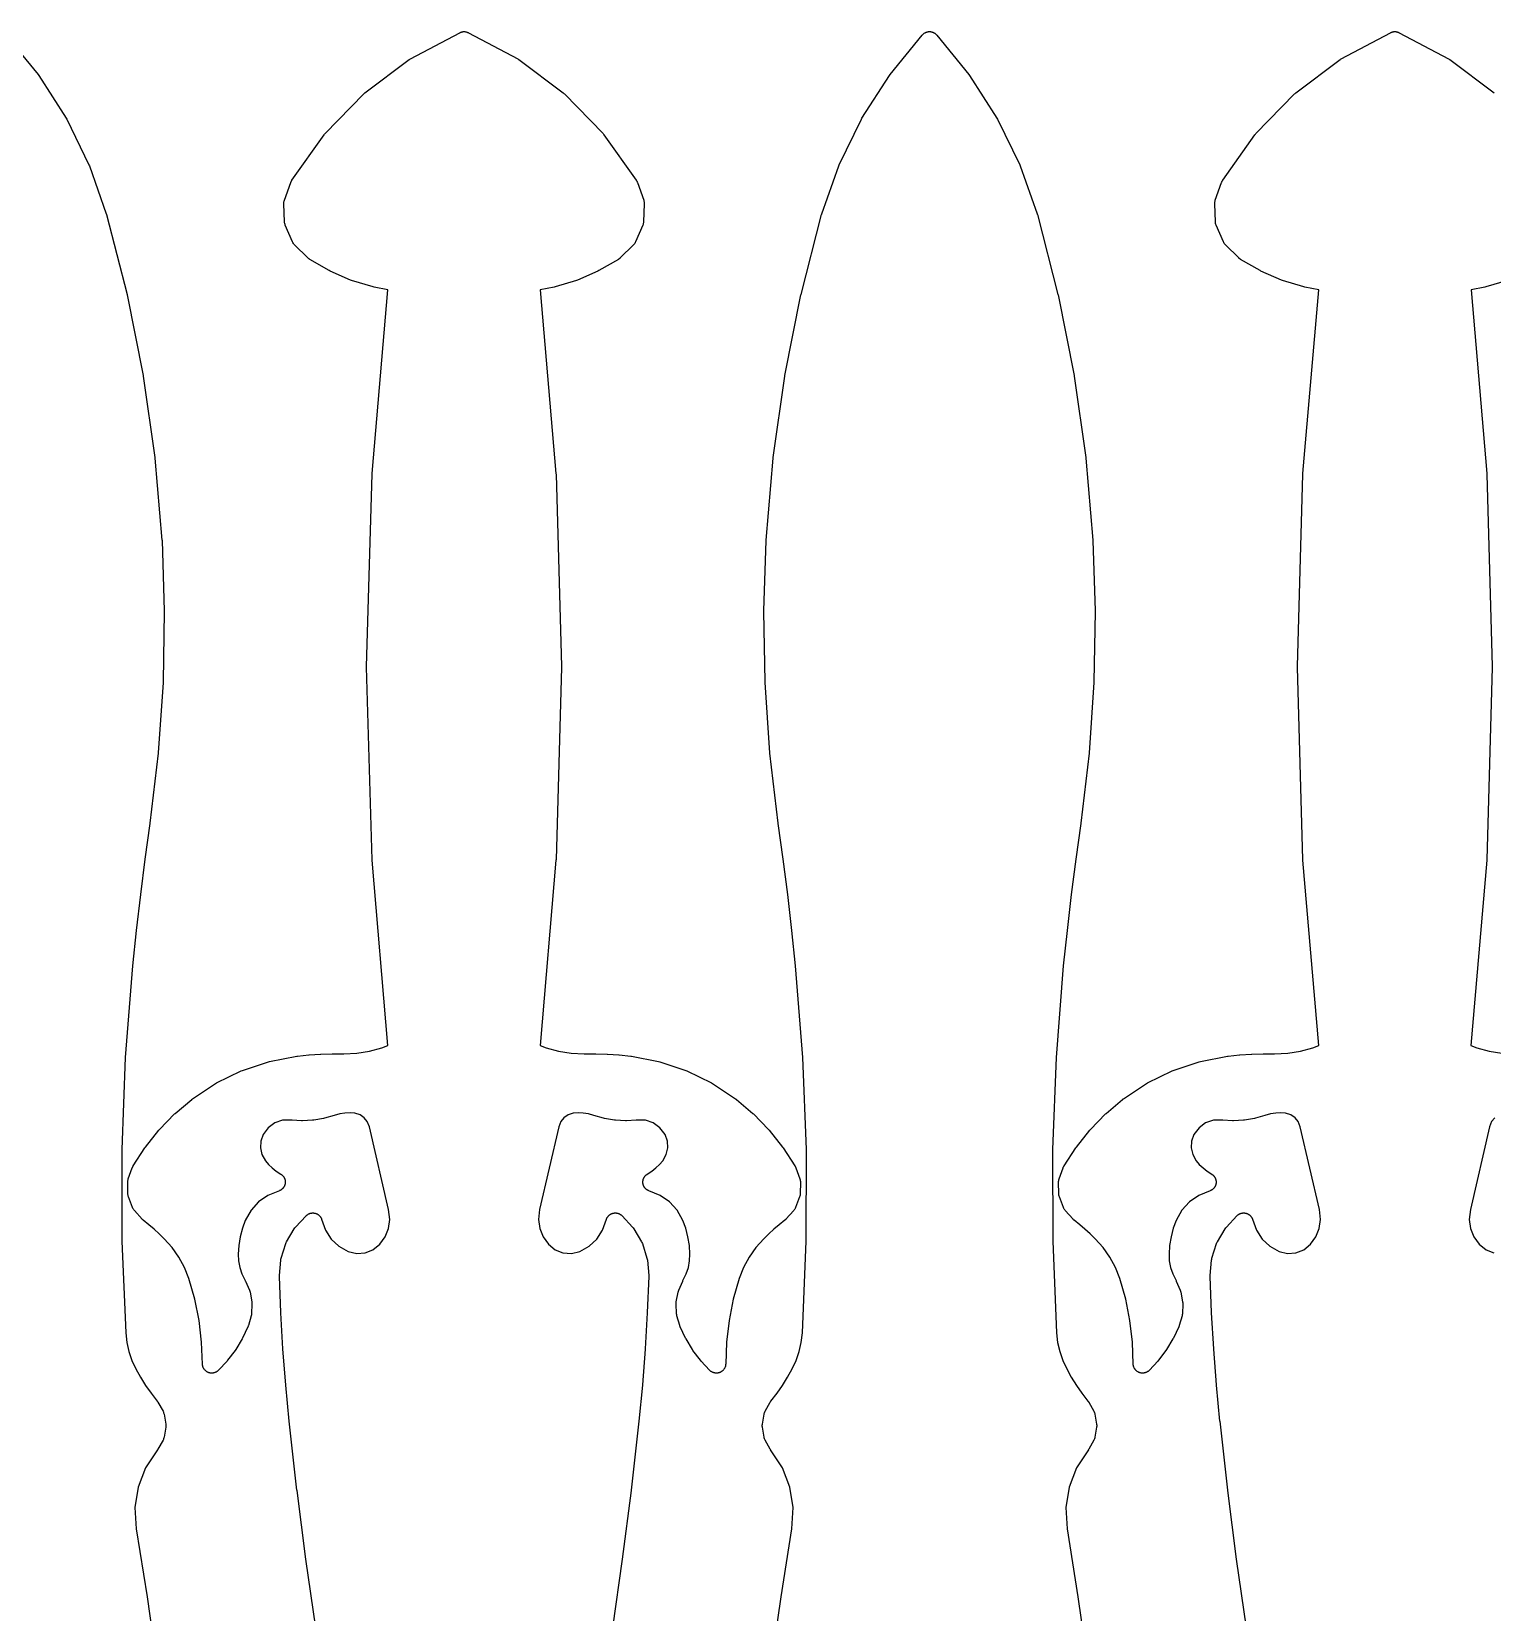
# Model space of a CAD drawing. Header units: metres. Extents: x 0 to 3000, y 0 to 1240.
# Drawn here: x 679.3 to 993.2, y 339.7 to 679.3 of the extents above; entities that cross this region are included whole.
import ezdxf

# ---------------------------------------------------------------- set-up
doc = ezdxf.new("R2010")
doc.units = ezdxf.units.M

msp = doc.modelspace()

# ---------------------------------------------------------------- linework, layer by layer
at = {"color": 1}
for points in [[(740.38, 336.32), (738.26, 351.08), (738.26, 351.11), (736.37, 365.89), (736.36, 365.92), (734.69, 380.74), (734.69, 380.75), (734.68, 380.77), (733.94, 388.49), (733.94, 388.53), (733.34, 396.26), (733.34, 396.3), (732.89, 404.04), (732.89, 404.08), (732.59, 411.82), (732.59, 411.85), (732.59, 411.87), (732.59, 411.95), (732.59, 412.02), (732.6, 412.05), (732.6, 412.07), (732.87, 415.36), (732.9, 415.58), (732.96, 415.8), (733.95, 418.9), (734.03, 419.11), (734.13, 419.31), (735.79, 422.11), (735.91, 422.3), (736.06, 422.47), (738.32, 424.87), (738.38, 424.93), (738.44, 424.99), (738.45, 425), (738.47, 425.01), (738.53, 425.06), (738.6, 425.11), (738.61, 425.12), (738.62, 425.13), (738.69, 425.17), (738.76, 425.22), (738.77, 425.22), (738.78, 425.23), (738.86, 425.27), (738.93, 425.31), (738.95, 425.31), (738.96, 425.32), (739.04, 425.35), (739.11, 425.38), (739.13, 425.39), (739.14, 425.39), (739.22, 425.42), (739.3, 425.44), (739.32, 425.44), (739.33, 425.45), (739.41, 425.46), (739.5, 425.48), (739.51, 425.48), (739.52, 425.48), (739.61, 425.49), (739.69, 425.49), (739.71, 425.49), (739.72, 425.49), (739.8, 425.49), (739.89, 425.49), (739.9, 425.49), (739.92, 425.49), (740, 425.48), (740.08, 425.47), (740.1, 425.47), (740.11, 425.47), (740.19, 425.45), (740.28, 425.43), (740.29, 425.43), (740.3, 425.42), (740.38, 425.4), (740.46, 425.37), (740.48, 425.37), (740.49, 425.36), (740.57, 425.33), (740.64, 425.3), (740.66, 425.29), (740.67, 425.29), (740.74, 425.24), (740.82, 425.2), (740.83, 425.2), (740.84, 425.19), (740.91, 425.14), (740.98, 425.09), (740.99, 425.08), (741, 425.08), (741.07, 425.02), (741.13, 424.97), (741.14, 424.96), (741.15, 424.95), (741.21, 424.89), (741.27, 424.83), (741.28, 424.82), (741.29, 424.81), (741.34, 424.74), (741.39, 424.68), (741.4, 424.66), (741.41, 424.65), (741.45, 424.58), (741.5, 424.51), (741.51, 424.5), (741.51, 424.49), (741.55, 424.41), (741.59, 424.34), (741.6, 424.33), (741.6, 424.31), (741.63, 424.23), (741.66, 424.16), (742.5, 421.76), (743.74, 419.87), (745.39, 418.33), (747.37, 417.23), (749.2, 416.8), (751, 416.93), (752.68, 417.58), (754.15, 418.76), (755.29, 420.35), (756.01, 422.16), (756.28, 424.1), (756.06, 426.2), (751.93, 443.97), (751.47, 445.13), (750.8, 445.96), (749.92, 446.56), (748.79, 446.91), (747.77, 447), (746.65, 446.96), (745.55, 446.79), (744.35, 446.44), (742.29, 445.84), (742.07, 445.79), (739.95, 445.43), (739.72, 445.41), (737.58, 445.3), (737.35, 445.3), (735.3, 445.44), (733.27, 445.39), (731.6, 444.82), (730.17, 443.79), (729.08, 442.33), (728.57, 440.94), (728.49, 439.49), (728.81, 438.08), (729.58, 436.7), (730.24, 435.92), (731.04, 435.15), (731.91, 434.46), (732.93, 433.8), (732.96, 433.78), (732.98, 433.77), (733.04, 433.73), (733.09, 433.69), (733.11, 433.67), (733.14, 433.65), (733.19, 433.6), (733.24, 433.56), (733.26, 433.54), (733.28, 433.52), (733.33, 433.46), (733.37, 433.41), (733.39, 433.39), (733.41, 433.37), (733.45, 433.31), (733.49, 433.26), (733.51, 433.23), (733.53, 433.21), (733.56, 433.15), (733.6, 433.09), (733.61, 433.07), (733.63, 433.04), (733.65, 432.98), (733.68, 432.92), (733.69, 432.89), (733.71, 432.86), (733.73, 432.8), (733.75, 432.73), (733.76, 432.7), (733.77, 432.68), (733.79, 432.61), (733.8, 432.54), (733.81, 432.51), (733.82, 432.49), (733.83, 432.42), (733.84, 432.35), (733.84, 432.32), (733.84, 432.29), (733.84, 432.22), (733.85, 432.15), (733.85, 432.12), (733.85, 432.1), (733.85, 432.03), (733.84, 431.96), (733.84, 431.93), (733.84, 431.9), (733.83, 431.83), (733.82, 431.76), (733.81, 431.73), (733.81, 431.71), (733.79, 431.64), (733.77, 431.57), (733.76, 431.54), (733.76, 431.52), (733.73, 431.45), (733.71, 431.39), (733.7, 431.36), (733.69, 431.33), (733.66, 431.27), (733.63, 431.21), (733.61, 431.18), (733.6, 431.16), (733.57, 431.1), (733.53, 431.04), (733.51, 431.01), (733.5, 430.99), (733.46, 430.93), (733.42, 430.88), (733.4, 430.86), (733.38, 430.83), (733.33, 430.78), (733.29, 430.73), (733.27, 430.71), (733.25, 430.69), (733.19, 430.64), (733.14, 430.6), (733.12, 430.58), (733.1, 430.56), (733.04, 430.52), (732.99, 430.48), (732.96, 430.46), (732.94, 430.44), (732.88, 430.41), (732.82, 430.37), (732.8, 430.36), (732.77, 430.34), (732.71, 430.32), (732.65, 430.29), (732.62, 430.28), (732.59, 430.26), (730.1, 429.27), (728.12, 427.89), (726.49, 426.1), (725.26, 423.9), (724.64, 422.19), (724.16, 420.37), (723.86, 418.51), (723.73, 416.65), (723.79, 415.17), (724.06, 413.75), (724.52, 412.38), (725.23, 410.96), (725.25, 410.91), (725.27, 410.87), (726.13, 408.92), (726.21, 408.7), (726.27, 408.48), (726.66, 406.41), (726.69, 406.18), (726.69, 405.95), (726.59, 403.85), (726.57, 403.62), (726.52, 403.39), (725.94, 401.34), (725.91, 401.27), (725.89, 401.21), (725.88, 401.18), (725.87, 401.15), (725.84, 401.09), (725.82, 401.03), (724.67, 398.6), (724.57, 398.43), (723.19, 396.14), (723.07, 395.97), (721.46, 393.84), (721.34, 393.68), (719.51, 391.72), (719.51, 391.71), (719.51, 391.71), (719.44, 391.64), (719.37, 391.58), (719.37, 391.58), (719.37, 391.57), (719.3, 391.51), (719.22, 391.45), (719.22, 391.45), (719.22, 391.45), (719.14, 391.4), (719.06, 391.35), (719.05, 391.35), (719.05, 391.34), (718.97, 391.3), (718.88, 391.26), (718.88, 391.26), (718.88, 391.25), (718.79, 391.22), (718.7, 391.18), (718.7, 391.18), (718.7, 391.18), (718.6, 391.15), (718.51, 391.13), (718.51, 391.13), (718.51, 391.13), (718.41, 391.11), (718.32, 391.09), (718.32, 391.09), (718.31, 391.09), (718.22, 391.08), (718.12, 391.07), (718.12, 391.07), (718.12, 391.07), (718.02, 391.08), (717.93, 391.08), (717.93, 391.08), (717.92, 391.08), (717.83, 391.09), (717.73, 391.1), (717.73, 391.1), (717.73, 391.1), (717.63, 391.12), (717.54, 391.14), (717.54, 391.14), (717.54, 391.14), (717.44, 391.17), (717.35, 391.2), (717.35, 391.2), (717.35, 391.2), (717.26, 391.24), (717.17, 391.27), (717.17, 391.28), (717.17, 391.28), (717.08, 391.32), (717, 391.37), (717, 391.37), (717, 391.37), (716.92, 391.43), (716.84, 391.48), (716.84, 391.48), (716.83, 391.48), (716.76, 391.54), (716.69, 391.6), (716.69, 391.61), (716.68, 391.61), (716.62, 391.68), (716.55, 391.75), (716.55, 391.75), (716.55, 391.75), (716.49, 391.82), (716.43, 391.9), (716.43, 391.9), (716.42, 391.9), (716.37, 391.98), (716.32, 392.06), (716.32, 392.06), (716.32, 392.07), (716.27, 392.15), (716.23, 392.24), (716.23, 392.24), (716.23, 392.24), (716.19, 392.33), (716.16, 392.42), (716.16, 392.42), (716.16, 392.42), (716.13, 392.52), (716.1, 392.61), (716.1, 392.61), (716.1, 392.61), (716.08, 392.71), (716.07, 392.8), (716.07, 392.8), (716.06, 392.81), (716.06, 392.9), (716.05, 393), (716.05, 393), (716.05, 393), (715.88, 397.75), (715.33, 402.37), (714.42, 406.94), (713.15, 411.41), (712.21, 413.78), (711.01, 415.99), (709.56, 418.05), (707.83, 419.96), (706.78, 420.97), (705.67, 421.98), (704.53, 422.95), (703.34, 423.91), (703.29, 423.95), (703.24, 424), (703.22, 424.02), (703.2, 424.04), (703.15, 424.09), (703.1, 424.14), (701.42, 426.04), (701.31, 426.18), (701.21, 426.32), (701.12, 426.48), (701.05, 426.65), (700.17, 428.94), (700.11, 429.11), (700.07, 429.28), (700.05, 429.46), (700.04, 429.63), (700, 432.09), (700.01, 432.27), (700.03, 432.45), (700.06, 432.62), (700.12, 432.8), (700.97, 435.18), (700.99, 435.21), (701, 435.25), (701.02, 435.3), (701.02, 435.3), (701.05, 435.36), (701.06, 435.39), (701.08, 435.42), (701.11, 435.48), (701.14, 435.54), (701.16, 435.57), (701.18, 435.59), (703.7, 439.5), (703.82, 439.65), (706.7, 443.28), (706.83, 443.43), (710.06, 446.76), (710.2, 446.89), (713.75, 449.89), (713.76, 449.9), (713.78, 449.91), (713.84, 449.96), (713.91, 450.01), (713.92, 450.02), (713.93, 450.03), (718.86, 453.31), (719.09, 453.44), (724.39, 456.03), (724.64, 456.13), (730.23, 457.99), (730.48, 458.06), (736.3, 459.17), (736.38, 459.18), (736.46, 459.19), (738.9, 459.45), (738.97, 459.46), (741.42, 459.63), (741.49, 459.63), (743.94, 459.71), (744.01, 459.71), (746.42, 459.71), (749.25, 459.82), (751.97, 460.23), (754.63, 460.94), (755.91, 461.45), (752.51, 501.25), (752.51, 501.36), (751.33, 542.75), (751.33, 542.86), (752.51, 584.25), (752.51, 584.36), (755.89, 623.84), (752.93, 624.38), (752.71, 624.43), (748.11, 625.83), (747.89, 625.91), (743.49, 627.84), (743.28, 627.94), (739.11, 630.37), (739.07, 630.4), (739.02, 630.43), (738.98, 630.45), (738.95, 630.47), (738.9, 630.51), (738.86, 630.54), (738.83, 630.57), (738.79, 630.6), (738.75, 630.64), (738.71, 630.67), (735.84, 633.51), (735.71, 633.65), (735.6, 633.8), (735.5, 633.96), (735.41, 634.13), (733.86, 637.71), (733.79, 637.88), (733.74, 638.06), (733.71, 638.25), (733.69, 638.43), (733.55, 642.33), (733.55, 642.52), (733.57, 642.71), (733.61, 642.9), (733.66, 643.08), (735.03, 646.88), (735.06, 646.95), (735.08, 647.02), (735.09, 647.04), (735.1, 647.06), (735.14, 647.13), (735.17, 647.19), (735.19, 647.21), (735.2, 647.23), (735.24, 647.3), (735.28, 647.36), (742.2, 657.14), (742.3, 657.26), (742.4, 657.38), (750.71, 665.92), (750.83, 666.03), (750.95, 666.12), (760.48, 673.28), (760.6, 673.36), (760.74, 673.44), (771.32, 679.06), (771.41, 679.1), (771.49, 679.14), (771.5, 679.15), (771.5, 679.15), (771.59, 679.18), (771.68, 679.21), (771.68, 679.21), (771.69, 679.21), (771.78, 679.24), (771.87, 679.26), (771.87, 679.26), (771.88, 679.26), (771.97, 679.27), (772.06, 679.29), (772.07, 679.29), (772.07, 679.29), (772.16, 679.29), (772.26, 679.3), (772.26, 679.3), (772.27, 679.3), (772.36, 679.29), (772.45, 679.29), (772.46, 679.29), (772.46, 679.29), (772.56, 679.27), (772.65, 679.26), (772.65, 679.26), (772.66, 679.26), (772.75, 679.24), (772.84, 679.21), (772.84, 679.21), (772.85, 679.21), (772.93, 679.18), (773.02, 679.15), (773.03, 679.15), (773.03, 679.14), (773.12, 679.1), (773.2, 679.06), (783.79, 673.44), (783.92, 673.36), (784.05, 673.28), (793.58, 666.12), (793.7, 666.03), (793.81, 665.92), (802.12, 657.38), (802.22, 657.26), (802.32, 657.14), (809.25, 647.36), (809.29, 647.3), (809.33, 647.23), (809.34, 647.21), (809.35, 647.19), (809.38, 647.13), (809.42, 647.06), (809.43, 647.04), (809.44, 647.02), (809.47, 646.95), (809.5, 646.88), (810.86, 643.08), (810.92, 642.9), (810.95, 642.71), (810.97, 642.52), (810.98, 642.33), (810.83, 638.43), (810.82, 638.25), (810.78, 638.06), (810.73, 637.88), (810.67, 637.71), (809.11, 634.13), (809.03, 633.96), (808.93, 633.8), (808.81, 633.65), (808.68, 633.51), (805.81, 630.67), (805.77, 630.64), (805.73, 630.6), (805.7, 630.57), (805.66, 630.54), (805.62, 630.51), (805.58, 630.47), (805.54, 630.45), (805.51, 630.43), (805.46, 630.4), (805.41, 630.37), (801.25, 627.94), (801.04, 627.84), (796.63, 625.91), (796.42, 625.83), (791.82, 624.43), (791.59, 624.38), (788.64, 623.84), (792.01, 584.36), (792.02, 584.25), (793.19, 542.86), (793.19, 542.75), (792.02, 501.36), (792.01, 501.25), (788.61, 461.45), (789.9, 460.94), (792.55, 460.23), (795.27, 459.82), (798.1, 459.71), (800.52, 459.71), (800.59, 459.71), (803.04, 459.63), (803.11, 459.63), (805.55, 459.46), (805.62, 459.45), (808.06, 459.19), (808.14, 459.18), (808.23, 459.17), (814.04, 458.06), (814.3, 457.99), (819.89, 456.13), (820.13, 456.03), (825.43, 453.44), (825.66, 453.31), (830.59, 450.03), (830.6, 450.02), (830.62, 450.01), (830.68, 449.96), (830.75, 449.91), (830.76, 449.9), (830.77, 449.89), (834.32, 446.89), (834.46, 446.76), (837.69, 443.43), (837.82, 443.28), (840.71, 439.65), (840.82, 439.5), (843.35, 435.59), (843.37, 435.57), (843.38, 435.54), (843.41, 435.48), (843.45, 435.42), (843.46, 435.39), (843.48, 435.36), (843.5, 435.3), (843.53, 435.25), (843.54, 435.21), (843.55, 435.18), (844.41, 432.8), (844.46, 432.62), (844.5, 432.45), (844.52, 432.27), (844.52, 432.09), (844.49, 429.63), (844.48, 429.46), (844.45, 429.28), (844.41, 429.11), (844.36, 428.94), (843.47, 426.65), (843.4, 426.48), (843.32, 426.32), (843.22, 426.18), (843.1, 426.04), (841.42, 424.14), (841.37, 424.09), (841.33, 424.04), (841.3, 424.02), (841.28, 424), (841.23, 423.95), (841.18, 423.91), (839.99, 422.95), (838.85, 421.98), (837.74, 420.97), (836.69, 419.96), (834.97, 418.05), (833.52, 415.99), (832.32, 413.78), (831.38, 411.41), (830.1, 406.94), (829.19, 402.37), (828.65, 397.75), (828.48, 393), (828.48, 393), (828.48, 393), (828.47, 392.9), (828.46, 392.81), (828.46, 392.8), (828.46, 392.8), (828.44, 392.71), (828.42, 392.61), (828.42, 392.61), (828.42, 392.61), (828.4, 392.52), (828.37, 392.42), (828.37, 392.42), (828.37, 392.42), (828.33, 392.33), (828.3, 392.24), (828.29, 392.24), (828.29, 392.24), (828.25, 392.15), (828.21, 392.07), (828.2, 392.06), (828.2, 392.06), (828.15, 391.98), (828.1, 391.9), (828.1, 391.9), (828.1, 391.9), (828.04, 391.82), (827.98, 391.75), (827.97, 391.75), (827.97, 391.75), (827.91, 391.68), (827.84, 391.61), (827.84, 391.61), (827.84, 391.6), (827.76, 391.54), (827.69, 391.48), (827.69, 391.48), (827.68, 391.48), (827.61, 391.43), (827.53, 391.37), (827.53, 391.37), (827.52, 391.37), (827.44, 391.32), (827.36, 391.28), (827.35, 391.28), (827.35, 391.27), (827.26, 391.24), (827.18, 391.2), (827.17, 391.2), (827.17, 391.2), (827.08, 391.17), (826.99, 391.14), (826.99, 391.14), (826.98, 391.14), (826.89, 391.12), (826.8, 391.1), (826.79, 391.1), (826.79, 391.1), (826.7, 391.09), (826.6, 391.08), (826.6, 391.08), (826.6, 391.08), (826.5, 391.08), (826.41, 391.07), (826.4, 391.07), (826.4, 391.07), (826.3, 391.08), (826.21, 391.09), (826.21, 391.09), (826.2, 391.09), (826.11, 391.11), (826.02, 391.13), (826.01, 391.13), (826.01, 391.13), (825.92, 391.15), (825.83, 391.18), (825.83, 391.18), (825.82, 391.18), (825.73, 391.22), (825.65, 391.25), (825.64, 391.26), (825.64, 391.26), (825.56, 391.3), (825.47, 391.34), (825.47, 391.35), (825.47, 391.35), (825.39, 391.4), (825.31, 391.45), (825.3, 391.45), (825.3, 391.45), (825.23, 391.51), (825.15, 391.57), (825.15, 391.58), (825.15, 391.58), (825.08, 391.64), (825.01, 391.71), (825.01, 391.71), (825.01, 391.72), (823.19, 393.68), (823.06, 393.84), (821.45, 395.97), (821.34, 396.14), (819.95, 398.43), (819.86, 398.6), (818.71, 401.03), (818.68, 401.09), (818.65, 401.15), (818.64, 401.18), (818.63, 401.21), (818.61, 401.27), (818.59, 401.34), (818.01, 403.39), (817.95, 403.62), (817.93, 403.85), (817.84, 405.95), (817.84, 406.18), (817.87, 406.41), (818.25, 408.48), (818.31, 408.7), (818.39, 408.92), (819.25, 410.87), (819.28, 410.91), (819.29, 410.96), (820.01, 412.38), (820.47, 413.75), (820.73, 415.17), (820.8, 416.65), (820.67, 418.51), (820.36, 420.37), (819.88, 422.19), (819.26, 423.9), (818.03, 426.1), (816.41, 427.89), (814.42, 429.27), (811.93, 430.26), (811.91, 430.28), (811.88, 430.29), (811.82, 430.32), (811.75, 430.34), (811.73, 430.36), (811.7, 430.37), (811.64, 430.41), (811.58, 430.44), (811.56, 430.46), (811.54, 430.48), (811.48, 430.52), (811.42, 430.56), (811.4, 430.58), (811.38, 430.6), (811.33, 430.64), (811.28, 430.69), (811.26, 430.71), (811.24, 430.73), (811.19, 430.78), (811.14, 430.83), (811.13, 430.86), (811.11, 430.88), (811.07, 430.93), (811.03, 430.99), (811.01, 431.01), (810.99, 431.04), (810.96, 431.1), (810.92, 431.16), (810.91, 431.18), (810.9, 431.21), (810.87, 431.27), (810.84, 431.33), (810.83, 431.36), (810.81, 431.39), (810.79, 431.45), (810.77, 431.52), (810.76, 431.54), (810.75, 431.57), (810.74, 431.64), (810.72, 431.71), (810.71, 431.73), (810.71, 431.76), (810.7, 431.83), (810.69, 431.9), (810.68, 431.93), (810.68, 431.96), (810.68, 432.03), (810.67, 432.1), (810.68, 432.12), (810.67, 432.15), (810.68, 432.22), (810.68, 432.29), (810.69, 432.32), (810.69, 432.35), (810.7, 432.42), (810.71, 432.49), (810.71, 432.51), (810.72, 432.54), (810.74, 432.61), (810.75, 432.68), (810.76, 432.7), (810.77, 432.73), (810.79, 432.8), (810.82, 432.86), (810.83, 432.89), (810.84, 432.92), (810.87, 432.98), (810.9, 433.04), (810.91, 433.07), (810.93, 433.09), (810.96, 433.15), (811, 433.21), (811.01, 433.23), (811.03, 433.26), (811.07, 433.31), (811.11, 433.37), (811.13, 433.39), (811.15, 433.41), (811.2, 433.46), (811.24, 433.52), (811.26, 433.54), (811.28, 433.56), (811.34, 433.6), (811.39, 433.65), (811.41, 433.67), (811.43, 433.69), (811.49, 433.73), (811.54, 433.77), (811.57, 433.78), (811.59, 433.8), (812.61, 434.46), (813.48, 435.15), (814.28, 435.92), (814.94, 436.7), (815.72, 438.08), (816.04, 439.49), (815.95, 440.94), (815.45, 442.33), (814.36, 443.79), (812.92, 444.82), (811.25, 445.39), (809.23, 445.44), (807.18, 445.3), (806.94, 445.3), (804.8, 445.41), (804.57, 445.43), (802.46, 445.79), (802.23, 445.84), (800.17, 446.44), (798.98, 446.79), (797.87, 446.96), (796.76, 447), (795.73, 446.91), (794.6, 446.56), (793.72, 445.96), (793.05, 445.13), (792.59, 443.97), (788.47, 426.2), (788.24, 424.1), (788.51, 422.16), (789.23, 420.35), (790.37, 418.76), (791.84, 417.58), (793.52, 416.93), (795.32, 416.8), (797.15, 417.23), (799.13, 418.33), (800.78, 419.87), (802.02, 421.76), (802.86, 424.16), (802.89, 424.23), (802.92, 424.31), (802.93, 424.33), (802.93, 424.34), (802.97, 424.41), (803.01, 424.49), (803.02, 424.5), (803.03, 424.51), (803.07, 424.58), (803.12, 424.65), (803.13, 424.66), (803.13, 424.68), (803.19, 424.74), (803.24, 424.81), (803.25, 424.82), (803.26, 424.83), (803.32, 424.89), (803.37, 424.95), (803.38, 424.96), (803.39, 424.97), (803.46, 425.02), (803.52, 425.08), (803.53, 425.08), (803.55, 425.09), (803.61, 425.14), (803.68, 425.19), (803.7, 425.2), (803.71, 425.2), (803.78, 425.24), (803.85, 425.29), (803.87, 425.29), (803.88, 425.3), (803.96, 425.33), (804.03, 425.36), (804.05, 425.37), (804.06, 425.37), (804.14, 425.4), (804.22, 425.42), (804.23, 425.43), (804.25, 425.43), (804.33, 425.45), (804.41, 425.47), (804.43, 425.47), (804.44, 425.47), (804.52, 425.48), (804.61, 425.49), (804.62, 425.49), (804.64, 425.49), (804.72, 425.49), (804.8, 425.49), (804.82, 425.49), (804.83, 425.49), (804.92, 425.49), (805, 425.48), (805.01, 425.48), (805.03, 425.48), (805.11, 425.46), (805.19, 425.45), (805.21, 425.44), (805.22, 425.44), (805.3, 425.42), (805.38, 425.39), (805.39, 425.39), (805.41, 425.38), (805.49, 425.35), (805.56, 425.32), (805.58, 425.31), (805.59, 425.31), (805.66, 425.27), (805.74, 425.23), (805.75, 425.22), (805.76, 425.22), (805.83, 425.17), (805.9, 425.13), (805.92, 425.12), (805.93, 425.11), (805.99, 425.06), (806.06, 425.01), (806.07, 425), (806.08, 424.99), (806.14, 424.93), (806.2, 424.87), (808.47, 422.47), (808.61, 422.3), (808.74, 422.11), (810.39, 419.31), (810.49, 419.11), (810.57, 418.9), (811.56, 415.8), (811.62, 415.58), (811.65, 415.36), (811.93, 412.07), (811.93, 412.05), (811.93, 412.02), (811.93, 411.95), (811.93, 411.87), (811.93, 411.85), (811.93, 411.82), (811.63, 404.08), (811.63, 404.04), (811.18, 396.3), (811.18, 396.26), (810.59, 388.53), (810.58, 388.49), (809.84, 380.77), (809.84, 380.75), (809.84, 380.74), (808.16, 365.92), (808.16, 365.89), (806.26, 351.11), (806.26, 351.08), (804.14, 336.32)], [(838.26, 328.22), (840.38, 342.98), (840.38, 343.01), (842.7, 357.63), (842.97, 362.22), (842.28, 366.59), (840.68, 370.71), (838.11, 374.63), (838.07, 374.69), (838.04, 374.75), (836.94, 376.68), (836.87, 376.83), (836.8, 376.99), (836.75, 377.16), (836.71, 377.32), (836.35, 379.45), (836.32, 379.67), (836.32, 379.9), (836.35, 380.12), (836.71, 382.25), (836.75, 382.42), (836.8, 382.58), (836.87, 382.74), (836.94, 382.9), (838.04, 384.82), (838.06, 384.87), (838.09, 384.91), (838.12, 384.95), (838.14, 384.99), (838.17, 385.03), (838.2, 385.07), (839.51, 386.74), (840.69, 388.43), (841.79, 390.18), (842.79, 391.97), (843.64, 393.82), (844.28, 395.73), (844.72, 397.69), (844.95, 399.72), (845.78, 419.41), (845.81, 439.14), (845.05, 458.86), (843.5, 478.55), (842.7, 486.21), (841.81, 493.88), (840.84, 501.53), (839.77, 509.19), (839.77, 509.21), (839.77, 509.22), (837.98, 524.27), (837.97, 524.37), (836.94, 539.48), (836.93, 539.58), (836.66, 554.72), (836.66, 554.82), (837.15, 569.96), (837.16, 570.01), (837.16, 570.07), (838.67, 587.69), (838.68, 587.8), (841.17, 605.3), (841.19, 605.41), (844.65, 622.74), (844.67, 622.85), (849.09, 639.98), (849.11, 640.06), (849.14, 640.15), (852.77, 650.48), (852.86, 650.69), (857.65, 660.5), (857.76, 660.7), (863.65, 669.9), (863.78, 670.08), (870.71, 678.56), (870.72, 678.57), (870.72, 678.57), (870.78, 678.64), (870.84, 678.71), (870.85, 678.71), (870.85, 678.71), (870.92, 678.78), (870.99, 678.84), (870.99, 678.84), (871, 678.85), (871.07, 678.9), (871.15, 678.96), (871.15, 678.96), (871.15, 678.96), (871.23, 679.01), (871.32, 679.06), (871.32, 679.06), (871.32, 679.06), (871.41, 679.1), (871.49, 679.14), (871.5, 679.15), (871.5, 679.15), (871.59, 679.18), (871.68, 679.21), (871.68, 679.21), (871.69, 679.21), (871.78, 679.24), (871.87, 679.26), (871.87, 679.26), (871.88, 679.26), (871.97, 679.27), (872.06, 679.29), (872.07, 679.29), (872.07, 679.29), (872.16, 679.29), (872.26, 679.3), (872.26, 679.3), (872.27, 679.3), (872.36, 679.29), (872.45, 679.29), (872.46, 679.29), (872.46, 679.29), (872.56, 679.27), (872.65, 679.26), (872.65, 679.26), (872.66, 679.26), (872.75, 679.24), (872.84, 679.21), (872.84, 679.21), (872.85, 679.21), (872.93, 679.18), (873.02, 679.15), (873.03, 679.15), (873.03, 679.14), (873.12, 679.1), (873.2, 679.06), (873.2, 679.06), (873.21, 679.06), (873.29, 679.01), (873.37, 678.96), (873.37, 678.96), (873.38, 678.96), (873.45, 678.9), (873.53, 678.85), (873.53, 678.84), (873.53, 678.84), (873.6, 678.78), (873.67, 678.71), (873.68, 678.71), (873.68, 678.71), (873.74, 678.64), (873.81, 678.57), (873.81, 678.57), (873.81, 678.56), (880.74, 670.08), (880.88, 669.9), (886.76, 660.7), (886.88, 660.5), (891.66, 650.69), (891.75, 650.48), (895.39, 640.15), (895.41, 640.06), (895.44, 639.98), (899.85, 622.85), (899.88, 622.74), (903.33, 605.41), (903.35, 605.3), (905.84, 587.8), (905.85, 587.69), (907.36, 570.07), (907.37, 570.01), (907.37, 569.96), (907.86, 554.82), (907.86, 554.72), (907.59, 539.58), (907.59, 539.48), (906.56, 524.37), (906.55, 524.27), (904.76, 509.22), (904.75, 509.21), (904.75, 509.19), (903.69, 501.53), (902.71, 493.88), (901.82, 486.21), (901.02, 478.55), (899.48, 458.86), (898.72, 439.14), (898.75, 419.41), (899.57, 399.72), (899.8, 397.69), (900.24, 395.73), (900.88, 393.82), (901.74, 391.97), (902.73, 390.18), (903.83, 388.43), (905.02, 386.74), (906.32, 385.07), (906.35, 385.03), (906.38, 384.99), (906.41, 384.95), (906.44, 384.91), (906.46, 384.87), (906.49, 384.82), (907.58, 382.9), (907.66, 382.74), (907.72, 382.58), (907.77, 382.42), (907.81, 382.25), (908.17, 380.12), (908.2, 379.9), (908.2, 379.67), (908.17, 379.45), (907.81, 377.32), (907.77, 377.16), (907.72, 376.99), (907.66, 376.83), (907.58, 376.68), (906.49, 374.75), (906.45, 374.69), (906.42, 374.63), (903.84, 370.71), (902.25, 366.59), (901.56, 362.22), (901.82, 357.63), (904.14, 343.01), (904.14, 342.98), (906.26, 328.22)], [(940.38, 336.32), (938.26, 351.08), (938.26, 351.11), (936.37, 365.89), (936.36, 365.92), (934.69, 380.74), (934.69, 380.75), (934.68, 380.77), (933.94, 388.49), (933.94, 388.53), (933.34, 396.26), (933.34, 396.3), (932.89, 404.04), (932.89, 404.08), (932.59, 411.82), (932.59, 411.85), (932.59, 411.87), (932.59, 411.95), (932.59, 412.02), (932.6, 412.05), (932.6, 412.07), (932.87, 415.36), (932.9, 415.58), (932.96, 415.8), (933.95, 418.9), (934.03, 419.11), (934.13, 419.31), (935.79, 422.11), (935.91, 422.3), (936.06, 422.47), (938.32, 424.87), (938.38, 424.93), (938.44, 424.99), (938.45, 425), (938.47, 425.01), (938.53, 425.06), (938.6, 425.11), (938.61, 425.12), (938.62, 425.13), (938.69, 425.17), (938.76, 425.22), (938.77, 425.22), (938.78, 425.23), (938.86, 425.27), (938.93, 425.31), (938.95, 425.31), (938.96, 425.32), (939.04, 425.35), (939.11, 425.38), (939.13, 425.39), (939.14, 425.39), (939.22, 425.42), (939.3, 425.44), (939.32, 425.44), (939.33, 425.45), (939.41, 425.46), (939.5, 425.48), (939.51, 425.48), (939.52, 425.48), (939.61, 425.49), (939.69, 425.49), (939.71, 425.49), (939.72, 425.49), (939.8, 425.49), (939.89, 425.49), (939.9, 425.49), (939.92, 425.49), (940, 425.48), (940.08, 425.47), (940.1, 425.47), (940.11, 425.47), (940.19, 425.45), (940.28, 425.43), (940.29, 425.43), (940.3, 425.42), (940.38, 425.4), (940.46, 425.37), (940.48, 425.37), (940.49, 425.36), (940.57, 425.33), (940.64, 425.3), (940.66, 425.29), (940.67, 425.29), (940.74, 425.24), (940.82, 425.2), (940.83, 425.2), (940.84, 425.19), (940.91, 425.14), (940.98, 425.09), (940.99, 425.08), (941, 425.08), (941.07, 425.02), (941.13, 424.97), (941.14, 424.96), (941.15, 424.95), (941.21, 424.89), (941.27, 424.83), (941.28, 424.82), (941.29, 424.81), (941.34, 424.74), (941.39, 424.68), (941.4, 424.66), (941.41, 424.65), (941.45, 424.58), (941.5, 424.51), (941.51, 424.5), (941.51, 424.49), (941.55, 424.41), (941.59, 424.34), (941.6, 424.33), (941.6, 424.31), (941.63, 424.23), (941.66, 424.16), (942.5, 421.76), (943.74, 419.87), (945.39, 418.33), (947.37, 417.23), (949.2, 416.8), (951, 416.93), (952.68, 417.58), (954.15, 418.76), (955.29, 420.35), (956.01, 422.16), (956.28, 424.1), (956.06, 426.2), (951.93, 443.97), (951.47, 445.13), (950.8, 445.96), (949.92, 446.56), (948.79, 446.91), (947.77, 447), (946.65, 446.96), (945.55, 446.79), (944.35, 446.44), (942.29, 445.84), (942.07, 445.79), (939.95, 445.43), (939.72, 445.41), (937.58, 445.3), (937.35, 445.3), (935.3, 445.44), (933.27, 445.39), (931.6, 444.82), (930.17, 443.79), (929.08, 442.33), (928.57, 440.94), (928.49, 439.49), (928.81, 438.08), (929.58, 436.7), (930.24, 435.92), (931.04, 435.15), (931.91, 434.46), (932.93, 433.8), (932.96, 433.78), (932.98, 433.77), (933.04, 433.73), (933.09, 433.69), (933.11, 433.67), (933.14, 433.65), (933.19, 433.6), (933.24, 433.56), (933.26, 433.54), (933.28, 433.52), (933.33, 433.46), (933.37, 433.41), (933.39, 433.39), (933.41, 433.37), (933.45, 433.31), (933.49, 433.26), (933.51, 433.23), (933.53, 433.21), (933.56, 433.15), (933.6, 433.09), (933.61, 433.07), (933.63, 433.04), (933.65, 432.98), (933.68, 432.92), (933.69, 432.89), (933.71, 432.86), (933.73, 432.8), (933.75, 432.73), (933.76, 432.7), (933.77, 432.68), (933.79, 432.61), (933.8, 432.54), (933.81, 432.51), (933.82, 432.49), (933.83, 432.42), (933.84, 432.35), (933.84, 432.32), (933.84, 432.29), (933.84, 432.22), (933.85, 432.15), (933.85, 432.12), (933.85, 432.1), (933.85, 432.03), (933.84, 431.96), (933.84, 431.93), (933.84, 431.9), (933.83, 431.83), (933.82, 431.76), (933.81, 431.73), (933.81, 431.71), (933.79, 431.64), (933.77, 431.57), (933.76, 431.54), (933.76, 431.52), (933.73, 431.45), (933.71, 431.39), (933.7, 431.36), (933.69, 431.33), (933.66, 431.27), (933.63, 431.21), (933.61, 431.18), (933.6, 431.16), (933.57, 431.1), (933.53, 431.04), (933.51, 431.01), (933.5, 430.99), (933.46, 430.93), (933.42, 430.88), (933.4, 430.86), (933.38, 430.83), (933.33, 430.78), (933.29, 430.73), (933.27, 430.71), (933.25, 430.69), (933.19, 430.64), (933.14, 430.6), (933.12, 430.58), (933.1, 430.56), (933.04, 430.52), (932.99, 430.48), (932.96, 430.46), (932.94, 430.44), (932.88, 430.41), (932.82, 430.37), (932.8, 430.36), (932.77, 430.34), (932.71, 430.32), (932.65, 430.29), (932.62, 430.28), (932.59, 430.26), (930.1, 429.27), (928.12, 427.89), (926.49, 426.1), (925.26, 423.9), (924.64, 422.19), (924.16, 420.37), (923.86, 418.51), (923.73, 416.65), (923.79, 415.17), (924.06, 413.75), (924.52, 412.38), (925.23, 410.96), (925.25, 410.91), (925.27, 410.87), (926.13, 408.92), (926.21, 408.7), (926.27, 408.48), (926.66, 406.41), (926.69, 406.18), (926.69, 405.95), (926.59, 403.85), (926.57, 403.62), (926.52, 403.39), (925.94, 401.34), (925.91, 401.27), (925.89, 401.21), (925.88, 401.18), (925.87, 401.15), (925.84, 401.09), (925.82, 401.03), (924.67, 398.6), (924.57, 398.43), (923.19, 396.14), (923.07, 395.97), (921.46, 393.84), (921.34, 393.68), (919.51, 391.72), (919.51, 391.71), (919.51, 391.71), (919.44, 391.64), (919.37, 391.58), (919.37, 391.58), (919.37, 391.57), (919.3, 391.51), (919.22, 391.45), (919.22, 391.45), (919.22, 391.45), (919.14, 391.4), (919.06, 391.35), (919.05, 391.35), (919.05, 391.34), (918.97, 391.3), (918.88, 391.26), (918.88, 391.26), (918.88, 391.25), (918.79, 391.22), (918.7, 391.18), (918.7, 391.18), (918.7, 391.18), (918.6, 391.15), (918.51, 391.13), (918.51, 391.13), (918.51, 391.13), (918.41, 391.11), (918.32, 391.09), (918.32, 391.09), (918.31, 391.09), (918.22, 391.08), (918.12, 391.07), (918.12, 391.07), (918.12, 391.07), (918.02, 391.08), (917.93, 391.08), (917.93, 391.08), (917.92, 391.08), (917.83, 391.09), (917.73, 391.1), (917.73, 391.1), (917.73, 391.1), (917.63, 391.12), (917.54, 391.14), (917.54, 391.14), (917.54, 391.14), (917.44, 391.17), (917.35, 391.2), (917.35, 391.2), (917.35, 391.2), (917.26, 391.24), (917.17, 391.27), (917.17, 391.28), (917.17, 391.28), (917.08, 391.32), (917, 391.37), (917, 391.37), (917, 391.37), (916.92, 391.43), (916.84, 391.48), (916.84, 391.48), (916.83, 391.48), (916.76, 391.54), (916.69, 391.6), (916.69, 391.61), (916.68, 391.61), (916.62, 391.68), (916.55, 391.75), (916.55, 391.75), (916.55, 391.75), (916.49, 391.82), (916.43, 391.9), (916.43, 391.9), (916.42, 391.9), (916.37, 391.98), (916.32, 392.06), (916.32, 392.06), (916.32, 392.07), (916.27, 392.15), (916.23, 392.24), (916.23, 392.24), (916.23, 392.24), (916.19, 392.33), (916.16, 392.42), (916.16, 392.42), (916.16, 392.42), (916.13, 392.52), (916.1, 392.61), (916.1, 392.61), (916.1, 392.61), (916.08, 392.71), (916.07, 392.8), (916.07, 392.8), (916.06, 392.81), (916.06, 392.9), (916.05, 393), (916.05, 393), (916.05, 393), (915.88, 397.75), (915.33, 402.37), (914.42, 406.94), (913.15, 411.41), (912.21, 413.78), (911.01, 415.99), (909.56, 418.05), (907.83, 419.96), (906.78, 420.97), (905.67, 421.98), (904.53, 422.95), (903.34, 423.91), (903.29, 423.95), (903.24, 424), (903.22, 424.02), (903.2, 424.04), (903.15, 424.09), (903.1, 424.14), (901.42, 426.04), (901.31, 426.18), (901.21, 426.32), (901.12, 426.48), (901.05, 426.65), (900.17, 428.94), (900.11, 429.11), (900.07, 429.28), (900.05, 429.46), (900.04, 429.63), (900, 432.09), (900.01, 432.27), (900.03, 432.45), (900.06, 432.62), (900.12, 432.8), (900.97, 435.18), (900.99, 435.21), (901, 435.25), (901.02, 435.3), (901.02, 435.3), (901.05, 435.36), (901.06, 435.39), (901.08, 435.42), (901.11, 435.48), (901.14, 435.54), (901.16, 435.57), (901.18, 435.59), (903.7, 439.5), (903.82, 439.65), (906.7, 443.28), (906.83, 443.43), (910.06, 446.76), (910.2, 446.89), (913.75, 449.89), (913.76, 449.9), (913.78, 449.91), (913.84, 449.96), (913.91, 450.01), (913.92, 450.02), (913.93, 450.03), (918.86, 453.31), (919.09, 453.44), (924.39, 456.03), (924.64, 456.13), (930.23, 457.99), (930.48, 458.06), (936.3, 459.17), (936.38, 459.18), (936.46, 459.19), (938.9, 459.45), (938.97, 459.46), (941.42, 459.63), (941.49, 459.63), (943.94, 459.71), (944.01, 459.71), (946.42, 459.71), (949.25, 459.82), (951.97, 460.23), (954.63, 460.94), (955.91, 461.45), (952.51, 501.25), (952.51, 501.36), (951.33, 542.75), (951.33, 542.86), (952.51, 584.25), (952.51, 584.36), (955.89, 623.84), (952.93, 624.38), (952.71, 624.43), (948.11, 625.83), (947.89, 625.91), (943.49, 627.84), (943.28, 627.94), (939.11, 630.37), (939.07, 630.4), (939.02, 630.43), (938.98, 630.45), (938.95, 630.47), (938.9, 630.51), (938.86, 630.54), (938.83, 630.57), (938.79, 630.6), (938.75, 630.64), (938.71, 630.67), (935.84, 633.51), (935.71, 633.65), (935.6, 633.8), (935.5, 633.96), (935.41, 634.13), (933.86, 637.71), (933.79, 637.88), (933.74, 638.06), (933.71, 638.25), (933.69, 638.43), (933.55, 642.33), (933.55, 642.52), (933.57, 642.71), (933.61, 642.9), (933.66, 643.08), (935.03, 646.88), (935.06, 646.95), (935.08, 647.02), (935.09, 647.04), (935.1, 647.06), (935.14, 647.13), (935.17, 647.19), (935.19, 647.21), (935.2, 647.23), (935.24, 647.3), (935.28, 647.36), (942.2, 657.14), (942.3, 657.26), (942.4, 657.38), (950.71, 665.92), (950.83, 666.03), (950.95, 666.12), (960.48, 673.28), (960.6, 673.36), (960.74, 673.44), (971.32, 679.06), (971.41, 679.1), (971.49, 679.14), (971.5, 679.15), (971.5, 679.15), (971.59, 679.18), (971.68, 679.21), (971.68, 679.21), (971.69, 679.21), (971.78, 679.24), (971.87, 679.26), (971.87, 679.26), (971.88, 679.26), (971.97, 679.27), (972.06, 679.29), (972.07, 679.29), (972.07, 679.29), (972.16, 679.29), (972.26, 679.3), (972.26, 679.3), (972.27, 679.3), (972.36, 679.29), (972.45, 679.29), (972.46, 679.29), (972.46, 679.29), (972.56, 679.27), (972.65, 679.26), (972.65, 679.26), (972.66, 679.26), (972.75, 679.24), (972.84, 679.21), (972.84, 679.21), (972.85, 679.21), (972.93, 679.18), (973.02, 679.15), (973.03, 679.15), (973.03, 679.14), (973.12, 679.1), (973.2, 679.06), (983.79, 673.44), (983.92, 673.36), (984.05, 673.28), (993.58, 666.12)], [(673.81, 678.56), (680.74, 670.08), (680.88, 669.9), (686.76, 660.7), (686.88, 660.5), (691.66, 650.69), (691.75, 650.48), (695.39, 640.15), (695.41, 640.06), (695.44, 639.98), (699.85, 622.85), (699.88, 622.74), (703.33, 605.41), (703.35, 605.3), (705.84, 587.8), (705.85, 587.69), (707.36, 570.07), (707.37, 570.01), (707.37, 569.96), (707.86, 554.82), (707.86, 554.72), (707.59, 539.58), (707.59, 539.48), (706.56, 524.37), (706.55, 524.27), (704.76, 509.22), (704.75, 509.21), (704.75, 509.19), (703.69, 501.53), (702.71, 493.88), (701.82, 486.21), (701.02, 478.55), (699.48, 458.86), (698.72, 439.14), (698.75, 419.41), (699.57, 399.72), (699.8, 397.69), (700.24, 395.73), (700.88, 393.82), (701.74, 391.97), (702.73, 390.18), (703.83, 388.43), (705.02, 386.74), (706.32, 385.07), (706.35, 385.03), (706.38, 384.99), (706.41, 384.95), (706.44, 384.91), (706.46, 384.87), (706.49, 384.82), (707.58, 382.9), (707.66, 382.74), (707.72, 382.58), (707.77, 382.42), (707.81, 382.25), (708.17, 380.12), (708.2, 379.9), (708.2, 379.67), (708.17, 379.45), (707.81, 377.32), (707.77, 377.16), (707.72, 376.99), (707.66, 376.83), (707.58, 376.68), (706.49, 374.75), (706.45, 374.69), (706.42, 374.63), (703.84, 370.71), (702.25, 366.59), (701.56, 362.22), (701.82, 357.63), (704.14, 343.01), (704.14, 342.98), (706.26, 328.22)], [(996.42, 625.83), (991.82, 624.43), (991.59, 624.38), (988.64, 623.84), (992.01, 584.36), (992.02, 584.25), (993.19, 542.86), (993.19, 542.75), (992.02, 501.36), (992.01, 501.25), (988.61, 461.45), (989.9, 460.94), (992.55, 460.23), (995.27, 459.82)], [(993.72, 445.96), (993.05, 445.13), (992.59, 443.97), (988.47, 426.2), (988.24, 424.1), (988.51, 422.16), (989.23, 420.35), (990.37, 418.76), (991.84, 417.58), (993.52, 416.93)]]:
    msp.add_lwpolyline(points, dxfattribs=at)

doc.saveas('drawing.dxf')
